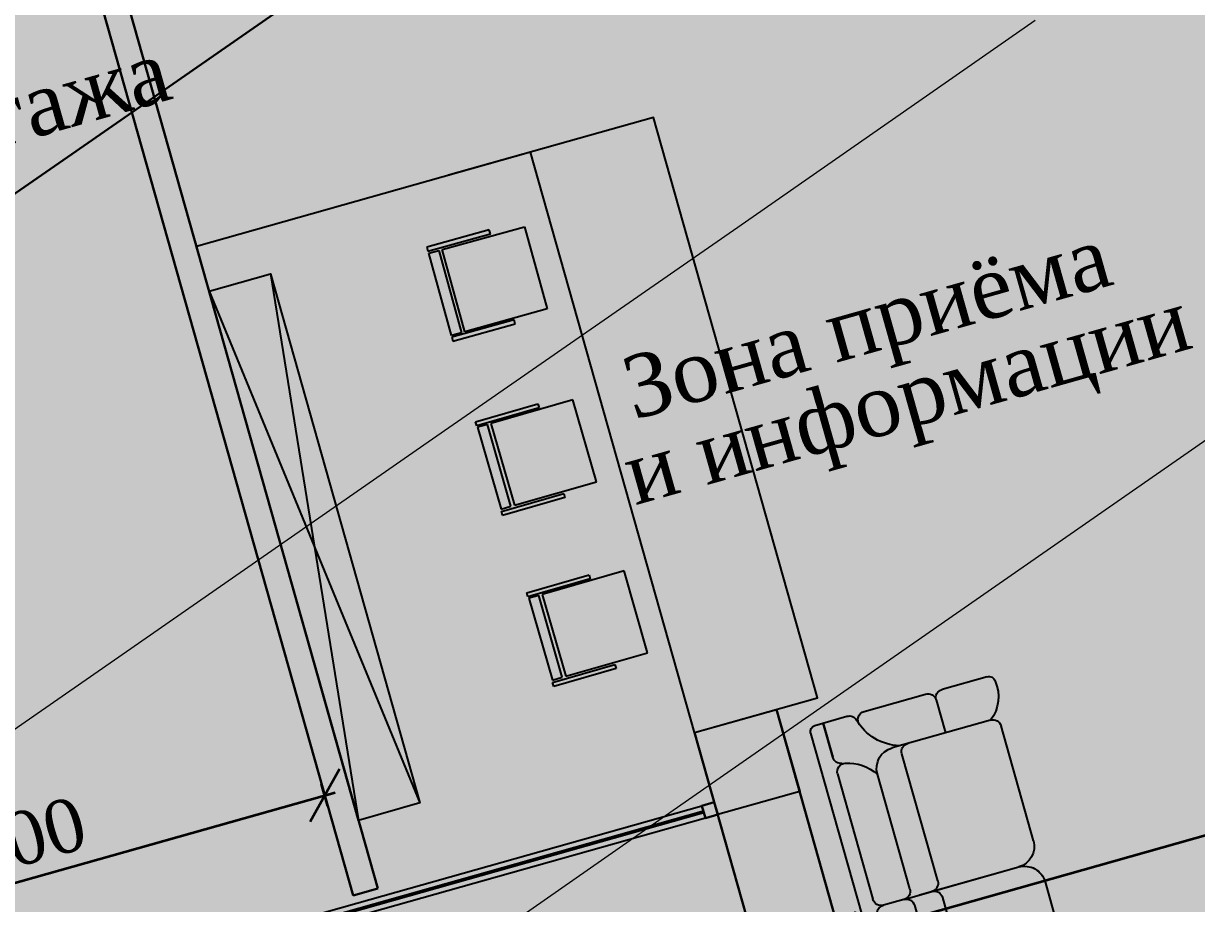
# Model space of a CAD drawing. Header units: millimetres. Extents: x 474337 to 1180020, y 4124662 to 4776603.
# Drawn here: x 779724 to 785230, y 4426216 to 4430349 of the extents above; entities that cross this region are included whole.
import ezdxf

# ---------------------------------------------------------------- set-up
doc = ezdxf.new("R2010")
doc.units = ezdxf.units.MM
doc.header["$PDMODE"] = 32
doc.header["$PDSIZE"] = 0.33
for name, color, linetype in [('(031) Горизонтали', 42, 'Continuous'), ('A_Windows', 160, 'Continuous'), ('ШРИФТ', 7, 'Continuous')]:
    doc.layers.add(name, color=color, linetype=linetype)
doc.layers.add('(032) Горизонтали утолщенные', color=32, linetype='Continuous', lineweight=30)
doc.styles.add('GENERATED_STYLE_1', font='times.ttf')
doc.styles.add('J~stule', font='dutch.ttf')
doc.dimstyles.new('J~style', dxfattribs={"dimscale": 100, "dimtxt": 2.5, "dimasz": 2, "dimexe": 0.55, "dimexo": 0.7250000000000001, "dimtad": 1, "dimdec": 0, "dimdsep": 46, "dimtxsty": 'J~stule', "dimblk": 'OBLIQUE', "dimcen": 2, "dimdle": 0.5, "dimadec": 0, "dimazin": 0, "dimtfac": 1, "dimtdec": 0, "dimtmove": 0, "dimatfit": 3, "dimfxl": 1, "dimarcsym": 0})

# ---------------------------------------------------------------- blocks, each defined once
blk = doc.blocks.new('Divan_TOP_14')
for p, q in [((15, 450.0000000000018), (93.11866451063906, 450.0000000000018)), ((35.00000000001092, 366.4134909837577), (35.00000000001092, 450.0000000000599)), ((135.0110488091595, 450.0000000000018), (285.0000000000255, 450.0000000000018)), ((435.0000000000145, 450.0000000000018), (325.0000000000291, 450.0000000000018)), ((-1.45519e-11, -435.0000000000163), (1.45519e-11, 435.0000000000163)), ((305.0000000000182, 429.9999999999982), (305.0000000000182, 350.0000000000345)), ((415.0000000000326, 350.0000000000345), (175.0000000000254, 350.0000000000345)), ((34.99999999999636, 20.00000000003092), (35.00000000001092, 325.725092288556)), ((193.1142430001236, 20.00000000003092), (193.1142430001382, 330.0000000000346)), ((435.000000000029, 50.00000000002366), (435.000000000029, 330.0000000000346)), ((125.0000000000145, 20.00000000003092), (125.0000000000145, 300.0000000000382)), ((105.0000000000182, 2.72848e-11), (54.99999999999272, 3.45608e-11)), ((105.0000000000182, 2.72848e-11), (385.0000000000326, 2.72848e-11)), ((125.0000000000145, 2.72848e-11), (125.0000000000145, 2.72848e-11)), ((125.0000000000145, 2.72848e-11), (125.0000000000145, 2.72848e-11)), ((125.0000000000145, 2.72848e-11), (125.0000000000145, 2.72848e-11)), ((125.0000000000145, 2.72848e-11), (125.0000000000145, 2.72848e-11)), ((143.1142430001418, 2.72848e-11), (385.0000000000326, 2.72848e-11)), ((193.1142430001236, 2.72848e-11), (193.1142430001236, 2.72848e-11)), ((193.1142430001236, 2.72848e-11), (193.1142430001236, 2.72848e-11)), ((193.1142430001236, 2.72848e-11), (193.1142430001236, 2.72848e-11)), ((193.1142430001236, 2.72848e-11), (193.1142430001236, 2.72848e-11)), ((34.99999999998181, -325.7250922885013), (34.99999999999636, -19.99999999997635)), ((125.0000000000145, -19.99999999997635), (125.0000000000145, -299.9999999999836)), ((193.1142430001236, -19.99999999997635), (193.1142430001382, -329.9999999999764)), ((435.000000000029, -49.99999999996909), (435.000000000029, -329.9999999999764)), ((415.0000000000326, -349.99999999998), (175.0000000000254, -349.99999999998)), ((305.0000000000182, -429.9999999999434), (305.0000000000182, -349.99999999998)), ((34.99999999998181, -449.9999999999472), (34.99999999998181, -366.413490983703)), ((35.00000000001092, -366.413490983703), (35.00000000001092, -450.0000000000055)), ((15, -449.9999999999472), (93.11866451063906, -449.9999999999472)), ((135.0110488091595, -449.9999999999472), (285.0000000000218, -449.9999999999472)), ((435.0000000000145, -449.9999999999472), (325.0000000000291, -449.9999999999472))]:
    blk.add_line(p, q)
for centre, radius, start, end in [((15, 435.0000000000163), 14.99999999998635, 90, 180), ((93.11866451063906, 429.9999999999982), 20, 14.54833582260946, 90), ((135.0110488091595, 430.0000000000053), 20, 90, 200.5228250808952), ((285.0000000000255, 429.9999999999982), 20, 0, 90), ((325.0000000000291, 429.9999999999982), 20, 90, 180), ((435.0000000000437, 435.0000000000018), 15.00000000000057, 1.042204e-10, 90.00000000010418), ((229.6960097566916, 465.444255454493), 121.1016175633698, 194.5483358226094, 252.4177270236535), ((361.8786513526247, 421.5793788548563), 89.13745093596076, 306.5802928708908, 8.659437025164644), ((54.99999999999272, 366.4134909837577), 20, 180, 261.2830357717474), ((55.00000000001818, 325.725092288556), 20, 77.22602811945339, 180), ((35.72848605001855, 240.7224891000788), 107.1598175690029, 33.58470640471546, 77.22602811945339), ((175.0000000000254, 300.0000000000382), 49.99999999999715, 90, 180), ((213.1142430001346, 330.0000000000346), 20, 90, 180), ((415.0000000000326, 330.0000000000346), 20.00000000000313, 0, 90), ((385.0000000000326, 50.00000000002366), 49.99999999999715, 270, 0), ((385.0000000000326, 50.00000000002366), 49.99999999999715, 270, 0), ((54.99999999999272, 20.00000000003092), 20, 180, 270), ((54.99999999999272, -19.99999999997635), 20, 90, 180), ((105.0000000000182, 20.00000000003092), 20, 270, 0), ((105.0000000000182, -19.99999999997635), 20, 0, 90), ((173.1142430001273, 20.00000000003092), 20, 270, 0), ((173.1142430001273, -19.99999999997635), 20, 0, 90), ((385.0000000000326, -49.99999999996909), 49.99999999999715, 0, 90), ((385.0000000000326, -49.99999999996909), 49.99999999999715, 0, 90), ((35.72848605001855, -240.7224891000242), 107.1598175690029, 282.7739718805465, 326.4152935952846), ((175.0000000000254, -299.9999999999836), 49.99999999999715, 180, 270), ((55.00000000001818, -325.7250922885013), 20, 180, 282.7739718805465), ((213.1142430001346, -329.9999999999764), 20, 180, 270), ((415.0000000000326, -329.9999999999764), 20.00000000000313, 270, 0), ((54.99999999999272, -366.413490983703), 20, 98.71696422825264, 180), ((229.6960097566916, -465.4442554544385), 121.1016175633698, 107.5822729763465, 165.4516641773905), ((361.8786513526247, -421.5793788548016), 89.13745093596076, 351.3405629748354, 53.4197071291091), ((14.99999999997089, -435.0000000000163), 14.99999999998635, 180, 270), ((15, -434.9999999999616), 14.99999999998635, 180, 270), ((93.11866451063906, -429.9999999999434), 20, 270, 345.4516641773906), ((135.0110488091595, -429.9999999999507), 20, 159.4771749191048, 270), ((285.0000000000218, -429.9999999999434), 20, 270, 0), ((325.0000000000291, -429.9999999999434), 20, 180, 270), ((435.0000000000437, -434.9999999999472), 15.00000000000057, 269.9999999998959, 359.9999999998959)]:
    blk.add_arc(centre, radius, start, end)
blk = doc.blocks.new('_Oblique')
at = {"color": 0, "linetype": 'ByBlock', "lineweight": -2}
blk.add_line((-0.5, -0.5), (0.5, 0.5), dxfattribs=at)
blk = doc.blocks.new('*D143')
at = {"color": 0, "lineweight": -2, "transparency": 16777216}
for p, q in [((3361025.572316141, -531297.6851647976), (3361025.572316141, -531190.131934818)), ((3364025.572316141, -531297.6851647976), (3364025.572316141, -531190.131934818)), ((3360975.572316141, -531245.131934818), (3364075.572316141, -531245.131934818))]:
    blk.add_line(p, q, dxfattribs=at)
at = {"layer": 'Defpoints', "color": 0, "lineweight": 30, "transparency": 16777216}
for p in [(3364025.572316141, -531245.131934818), (3361025.572316141, -531370.1851647976), (3364025.572316141, -531370.1851647976)]:
    blk.add_point(p, dxfattribs=at)
at = {"color": 0, "lineweight": -2, "transparency": 16777216, "xscale": 200, "yscale": 200, "zscale": 200, "rotation": 180}
blk.add_blockref('_Oblique', (3361025.572316141, -531245.131934818), dxfattribs=at)
at = {"color": 0, "lineweight": -2, "transparency": 16777216, "xscale": 200, "yscale": 200, "zscale": 200}
blk.add_blockref('_Oblique', (3364025.572316141, -531245.131934818), dxfattribs=at)
at = {"color": 0, "transparency": 16777216, "insert": (3362525.572316141, -531055.1180651925), "char_height": 250, "attachment_point": 5, "style": 'J~stule'}
blk.add_mtext('3000', dxfattribs=at)
blk = doc.blocks.new('*D177')
at = {"color": 0, "lineweight": -2, "transparency": 16777216}
for p, q in [((3366175.572316141, -533730.4537366619), (3366175.572316141, -532493.4996181144)), ((3377775.572316141, -533730.4537366619), (3377775.572316141, -532493.4996181144)), ((3366125.572316141, -532548.4996181144), (3377825.572316141, -532548.4996181144))]:
    blk.add_line(p, q, dxfattribs=at)
at = {"layer": 'Defpoints', "color": 0, "lineweight": 30, "transparency": 16777216}
for p in [(3377775.572316141, -532548.4996181144), (3366175.572316141, -533802.9537366619), (3377775.572316141, -533802.9537366619)]:
    blk.add_point(p, dxfattribs=at)
at = {"color": 0, "lineweight": -2, "transparency": 16777216, "xscale": 200, "yscale": 200, "zscale": 200, "rotation": 180}
blk.add_blockref('_Oblique', (3366175.572316141, -532548.4996181144), dxfattribs=at)
at = {"color": 0, "lineweight": -2, "transparency": 16777216, "xscale": 200, "yscale": 200, "zscale": 200}
blk.add_blockref('_Oblique', (3377775.572316141, -532548.4996181144), dxfattribs=at)
at = {"color": 0, "transparency": 16777216, "insert": (3371975.572316141, -532357.6188968939), "char_height": 250, "attachment_point": 5, "style": 'J~stule'}
blk.add_mtext('11600', dxfattribs=at)
blk = doc.blocks.new('*U76')
at = {"color": 7, "lineweight": 30}
for points in [[(0, 60), (60, 60), (60, 0), (0, 0)], [(4599.999983880512, 60), (4539.999983880512, 60), (4539.999983880512, 0), (4599.999983880512, 0)]]:
    blk.add_lwpolyline(points, close=True, dxfattribs=at)
at = {"color": 4, "lineweight": 25}
for points in [[(60, 60), (4539.999983880512, 60), (4539.999983880512, 0), (60, 0)], [(60, 35), (4539.999983880512, 35), (4539.999983880512, 25), (60, 25)]]:
    blk.add_lwpolyline(points, close=True, dxfattribs=at)
blk = doc.blocks.new('dfgfdgf')
h = blk.add_hatch(color=256)
h.dxf.hatch_style = 1
h.paths.add_polyline_path([(3365775.572316141, -531833.4934484978), (3365775.572316141, -531433.4934484978), (3366175.572316141, -531433.4934484978), (3366175.572316141, -531833.4934484978)])
at = {"lineweight": 30}
for p, q in [((3364025.572316141, -526853.4934484978), (3364025.572316141, -531733.4934484977)), ((3364145.572316141, -526853.4934484978), (3364145.572316141, -531733.4934484977)), ((3365775.572316141, -534833.4934484978), (3365775.572316141, -531433.4934484978)), ((3366175.572316141, -534433.4934484978), (3366175.572316141, -531433.4934484978)), ((3364025.572316141, -531733.4934484978), (3364145.572316141, -531733.4934484978))]:
    blk.add_line(p, q, dxfattribs=at)
for p, q in [((3364445.573182565, -528819.1943428229), (3364145.572316141, -531401.3054002617)), ((3364145.572316141, -528819.1943428229), (3364445.573182565, -531401.3054002617)), ((3365185.193982734, -528898.6949517681, -1135.527822253266), (3365185.091956092, -528918.1964351434, -1135.527822253266)), ((3365185.091956092, -528918.1964351434, -1135.527822253266), (3365489.502645025, -528919.7890319607, -1135.527822253266)), ((3365489.604671667, -528900.2875485864, -1135.527822253266), (3365185.193982734, -528898.6949517681, -1135.527822253266)), ((3365489.502645025, -528919.7890319607, -1135.527822253266), (3365489.604671667, -528900.2875485864, -1135.527822253266)), ((3365184.444471171, -529328.5985893413, -1135.527822253266), (3365186.537137533, -528928.6040634444, -1135.527822253266)), ((3365186.537137533, -528928.6040634444, -1135.527822253266), (3365234.981163842, -528928.8575098735, -1135.527822253266)), ((3365234.981163842, -528928.8575098735, -1135.527822253266), (3365232.88849748, -529328.8520357708, -1135.527822253266)), ((3365249.854989337, -529328.9408000024, -1135.527822253266), (3365251.947655698, -528928.9462741042, -1135.527822253266)), ((3365251.947655698, -528928.9462741042, -1135.527822253266), (3365651.942181596, -528931.0389404666, -1135.527822253266)), ((3365651.942181596, -528931.0389404666, -1135.527822253266), (3365649.849515234, -529331.033466363, -1135.527822253266)), ((3365182.902316259, -529336.7265760341, -1135.527822253266), (3365182.800289617, -529356.2280594093, -1135.527822253266)), ((3365182.800289617, -529356.2280594093, -1135.527822253266), (3365487.21097855, -529357.8206562275, -1135.527822253266)), ((3365487.313005191, -529338.3191728514, -1135.527822253266), (3365182.902316259, -529336.7265760341, -1135.527822253266)), ((3365232.88849748, -529328.8520357708, -1135.527822253266), (3365184.444471171, -529328.5985893413, -1135.527822253266)), ((3365649.849515234, -529331.033466363, -1135.527822253266), (3365249.854989337, -529328.9408000024, -1135.527822253266)), ((3365487.21097855, -529357.8206562275, -1135.527822253266), (3365487.313005191, -529338.3191728514, -1135.527822253266)), ((3365182.800289617, -529749.369502654, -1135.527822253266), (3365487.21097855, -529747.7769058357, -1135.527822253266)), ((3365182.902316259, -529768.8709860278, -1135.527822253266), (3365182.800289617, -529749.369502654, -1135.527822253266)), ((3365487.21097855, -529747.7769058357, -1135.527822253266), (3365487.313005191, -529767.2783892109, -1135.527822253266)), ((3365487.313005191, -529767.2783892109, -1135.527822253266), (3365182.902316259, -529768.8709860278, -1135.527822253266)), ((3365232.88849748, -529776.7455262925, -1135.527822253266), (3365184.444471171, -529776.9989727224, -1135.527822253266)), ((3365184.444471171, -529776.9989727224, -1135.527822253266), (3365186.537137533, -530176.9934986179, -1135.527822253266)), ((3365234.981163842, -530176.7400521889, -1135.527822253266), (3365232.88849748, -529776.7455262925, -1135.527822253266)), ((3365649.849515234, -529774.5640956993, -1135.527822253266), (3365249.854989337, -529776.6567620608, -1135.527822253266)), ((3365249.854989337, -529776.6567620608, -1135.527822253266), (3365251.947655698, -530176.6512879581, -1135.527822253266)), ((3365651.942181596, -530174.5586215957, -1135.527822253266), (3365649.849515234, -529774.5640956993, -1135.527822253266)), ((3365185.091956092, -530187.401126919, -1135.527822253266), (3365489.502645025, -530185.8085301021, -1135.527822253266)), ((3365185.193982734, -530206.9026102937, -1135.527822253266), (3365185.091956092, -530187.401126919, -1135.527822253266)), ((3365186.537137533, -530176.9934986179, -1135.527822253266), (3365234.981163842, -530176.7400521889, -1135.527822253266)), ((3365251.947655698, -530176.6512879581, -1135.527822253266), (3365651.942181596, -530174.5586215957, -1135.527822253266)), ((3365489.502645025, -530185.8085301021, -1135.527822253266), (3365489.604671667, -530205.3100134769, -1135.527822253266)), ((3365489.604671667, -530205.3100134769, -1135.527822253266), (3365185.193982734, -530206.9026102937, -1135.527822253266)), ((3365196.326252172, -530587.4919633969, -1135.527822253266), (3365500.736941106, -530585.8993665791, -1135.527822253266)), ((3365196.428278814, -530606.9934467712, -1135.527822253266), (3365196.326252172, -530587.4919633969, -1135.527822253266)), ((3365500.838967747, -530605.4008499543, -1135.527822253266), (3365196.428278814, -530606.9934467712, -1135.527822253266)), ((3365246.414460036, -530614.8679870359, -1135.527822253266), (3365197.970433727, -530615.1214334649, -1135.527822253266)), ((3365197.970433727, -530615.1214334649, -1135.527822253266), (3365200.063100087, -531015.1159593608, -1135.527822253266)), ((3365248.507126397, -531014.8625129323, -1135.527822253266), (3365246.414460036, -530614.8679870359, -1135.527822253266)), ((3365663.375477789, -530612.6865564418, -1135.527822253266), (3365263.380951893, -530614.7792228042, -1135.527822253266)), ((3365263.380951893, -530614.7792228042, -1135.527822253266), (3365265.473618253, -531014.7737487006, -1135.527822253266)), ((3365500.736941106, -530585.8993665791, -1135.527822253266), (3365500.838967747, -530605.4008499543, -1135.527822253266)), ((3365665.46814415, -531012.6810823391, -1135.527822253266), (3365663.375477789, -530612.6865564418, -1135.527822253266)), ((3365200.063100087, -531015.1159593608, -1135.527822253266), (3365248.507126397, -531014.8625129323, -1135.527822253266)), ((3365265.473618253, -531014.7737487006, -1135.527822253266), (3365665.46814415, -531012.6810823391, -1135.527822253266)), ((3365198.617918648, -531025.5235876628, -1135.527822253266), (3365503.028607581, -531023.9309908451, -1135.527822253266)), ((3365198.719945289, -531045.0250710371, -1135.527822253266), (3365198.617918648, -531025.5235876628, -1135.527822253266)), ((3365503.130634222, -531043.4324742203, -1135.527822253266), (3365198.719945289, -531045.0250710371, -1135.527822253266)), ((3365503.028607581, -531023.9309908451, -1135.527822253266), (3365503.130634222, -531043.4324742203, -1135.527822253266))]:
    blk.add_line(p, q)
for points in [[(3365775.572316141, -531433.4934484978), (3365775.572316141, -528600.7921573353), (3364145.572316141, -528600.7921573353)], [(3365775.572316141, -531433.4934484978), (3366375.572316141, -531433.4934484978), (3366375.572316141, -528600.7921573353), (3365375.572316141, -528600.7921573353)]]:
    blk.add_lwpolyline(points)
for points in [[(3364145.572316141, -528819.1943428229), (3364445.573182565, -528819.1943428229), (3364445.573182565, -531401.3054002617), (3364145.572316141, -531401.3054002617)], [(3366175.572316141, -531433.4934484978), (3366175.572316141, -531833.4934484978), (3365775.572316141, -531833.4934484978), (3365775.572316141, -531433.4934484978)]]:
    blk.add_lwpolyline(points, close=True)
at = {"xscale": -2, "yscale": 2, "zscale": 2, "rotation": 180}
blk.add_blockref('Divan_TOP_14', (3366298.707130834, -532454.0814923341), dxfattribs=at)
at = {"layer": 'A_Windows', "color": 5, "lineweight": 30, "rotation": 180.0000153929365}
blk.add_blockref('*U76', (3365775.572300022, -531773.4934484978), dxfattribs=at)
at = {"layer": 'ШРИФТ', "style": 'GENERATED_STYLE_1'}
for s, p in [('хранения багажа', (3361081.553381624, -527903.7648115023)), ('Зона приёма', (3365900.043594121, -529943.0506495425)), (' и информации', (3365686.284904176, -530330.7247829858))]:
    blk.add_text(s, height=292.5, dxfattribs=at).set_placement(p)
for base, p1, p2, picture, middle in [((3364025.572316141, -531245.131934818), (3361025.572316141, -531370.1851647976), (3364025.572316141, -531370.1851647976), '*D143', (3362525.572316141, -531055.1180651925)), ((3377775.572316141, -532548.4996181144), (3366175.572316141, -533802.9537366619), (3377775.572316141, -533802.9537366619), '*D177', (3371975.572316141, -532357.6188968939))]:
    dim = blk.add_linear_dim(base=base, p1=p1, p2=p2, dimstyle='J~style', override={"dimdec": 1, "dimtdec": 1})
    dim.commit()
    dim.dimension.update_dxf_attribs({"geometry": picture, "text_midpoint": middle})

msp = doc.modelspace()

# ---------------------------------------------------------------- hatches: boundary and pattern name
at = {"lineweight": 30}
h = msp.add_hatch(color=21, dxfattribs=at)
h.dxf.hatch_style = 1
h.paths.add_polyline_path([(816383.7281227112, 4442296.685186386), (818308.5081547499, 4442840.028383255), (816569.8099265099, 4448999.324485779), (817484.0804415941, 4449257.412506104), (816845.6459048986, 4451519.051287651), (816556.9289008379, 4451437.549807549), (815796.2484256029, 4454132.241850853), (815651.8899234533, 4454091.491112709), (815679.0570830107, 4453995.252110481), (813273.0820434093, 4453316.073114395), (812471.6571084261, 4456155.101415634), (763149.1910409927, 4442231.938284874), (762429.261305809, 4444782.271826744), (757039.8772163391, 4443260.910876274), (757080.6279555559, 4443116.552373886), (757176.8669580221, 4443143.719534874), (757856.0459530354, 4440737.744493484), (754343.3001494408, 4439746.136880875), (754886.6433460712, 4437821.35684967), (752961.8633139133, 4437278.013652802), (754700.561543107, 4431118.717550278), (756625.3415743113, 4431662.060747147), (758146.7025247812, 4426272.676656723), (756221.9224927425, 4425729.333461761), (757960.6207227707, 4419570.037360191), (759885.4007534981, 4420113.380556107), (760700.4155489206, 4417226.210506439), (784683.1747447252, 4423996.266736984), (785262.0656485558, 4422019.17736721), (795386.4088107347, 4424877.162635803), (794846.0133129358, 4426865.118815422), (809782.3063577414, 4431081.462018967), (810216.9809160233, 4429541.637993813), (813489.1069688797, 4430465.321430206), (813054.4324125051, 4432005.145454407), (818828.7725069523, 4433635.175043106)])

# ---------------------------------------------------------------- linework, layer by layer
at = {"layer": '(031) Горизонтали', "color": 42, "linetype": 'Continuous', "lineweight": 0}
for points, elevation in [([(779232.8669918776, 4424188.833920479), (780247.8220556974, 4424894.327125549), (781458.7858147621, 4425737.359407425), (782774.4676457644, 4426653.72871685), (784103.576926589, 4427579.233008385), (785354.8230323792, 4428449.670229912), (786436.9153426886, 4429200.838338852), (787258.5632339716, 4429768.535283089), (787728.4760824442, 4430088.559019089), (788188.3556828499, 4430391.425786972)], 1473490.499972526), ([(778916.9915338755, 4426503.929112434), (780207.5061821938, 4427399.289431572), (781624.374189496, 4428383.38702774), (783076.4957722425, 4429392.658942223), (784472.7711482048, 4430363.542220116)], 1473990.499972517)]:
    msp.add_lwpolyline(points, dxfattribs=dict(at, elevation=elevation))
at = {"layer": '(032) Горизонтали утолщенные', "color": 32, "linetype": 'Continuous', "lineweight": 30, "elevation": 1474490.499972507}
msp.add_lwpolyline([(768458.6567993164, 4418099.217888832), (769351.1408970356, 4419545.415148735), (770181.6353707314, 4420876.664258003), (770901.5941966772, 4422013.905630112), (771462.4713568687, 4422878.079681396), (771815.7208285332, 4423390.126824379), (772238.6350839138, 4423931.005277634), (772647.2470906973, 4424416.689558983), (773034.2556301355, 4424844.720767021), (773392.3594776392, 4425212.639995575), (773714.2574127913, 4425517.988343239), (773992.6482124329, 4425758.306902885), (774328.9424244165, 4426002.198241234), (774614.8223310709, 4426162.059673309), (774909.6995552778, 4426311.600461006), (775272.9857156277, 4426524.52986908), (775586.0308424234, 4426733.408450127), (776156.14278543, 4427120.71831131), (776930.5397883654, 4427650.502800941), (777856.440096736, 4428286.805263519), (778881.0619541407, 4428993.669046402), (779951.6236056089, 4429735.137495041), (781015.3432964087, 4430475.253958702)], dxfattribs=at)

# ---------------------------------------------------------------- block references
at = {"color": 1, "lineweight": 35, "rotation": 15.76376092732711}
msp.add_blockref('dfgfdgf', (-2600690.100520611, 4024079.113996506, 1453697.805972895), dxfattribs=at)

doc.saveas('drawing.dxf')
